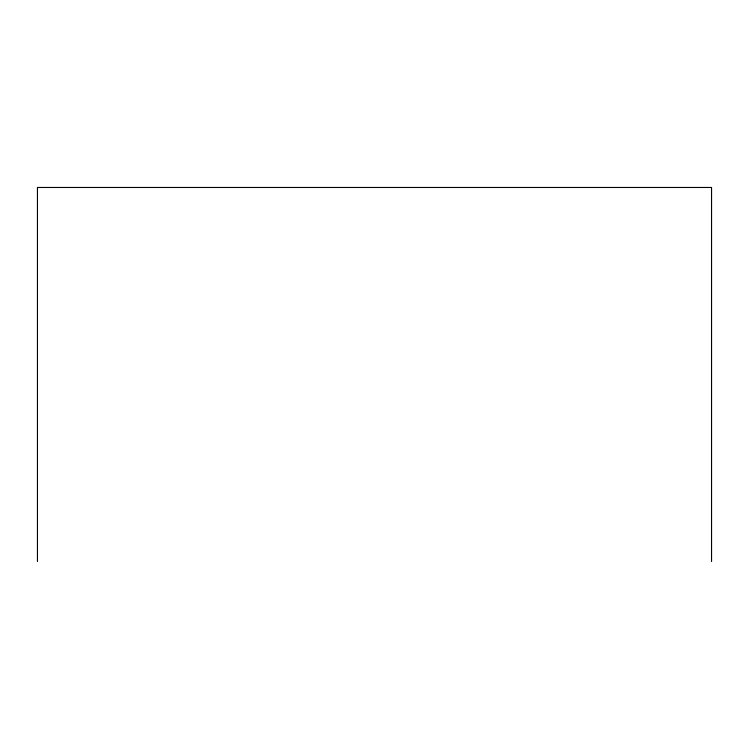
<?xml version="1.0" encoding="UTF-8"?>
<svg xmlns="http://www.w3.org/2000/svg" width="749" height="749" viewBox="0 0 749 749"><rect width="100%" height="100%" fill="white"/><g stroke="black" fill="none" stroke-linecap="round" stroke-linejoin="round"><path stroke-width="1.12" d="M711.55 561.525L711.55 187.475L37.45 187.475L37.45 561.525"/></g></svg>
